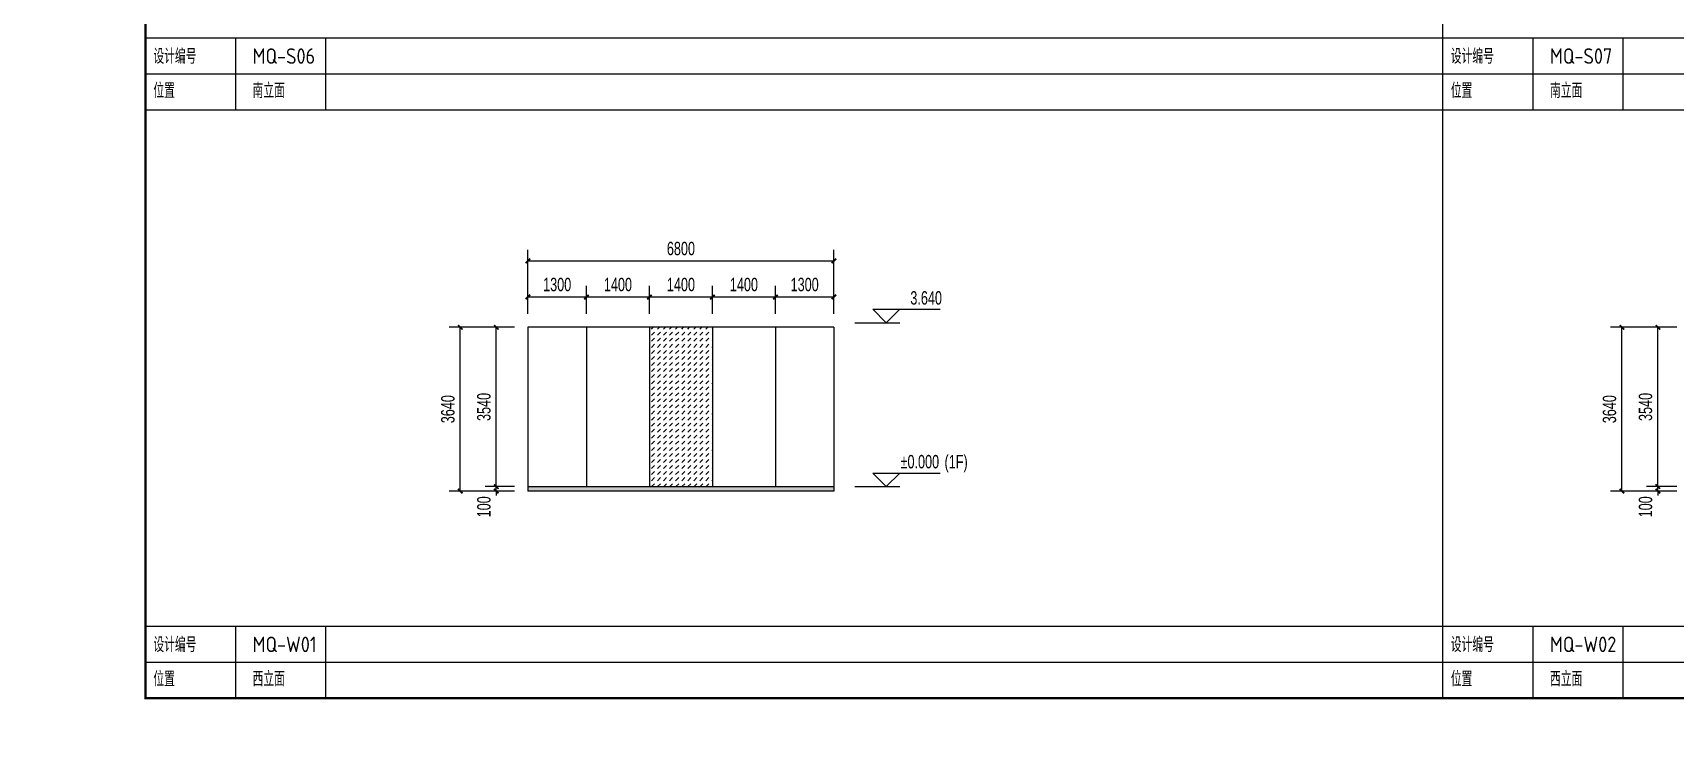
# Model space of a CAD drawing. Extents: x -3 to 440502, y -49243 to 59402.
# Drawn here: x 178197 to 214695, y -2 to 15784 of the extents above; entities that cross this region are included whole.
import ezdxf

# ---------------------------------------------------------------- set-up
doc = ezdxf.new("R2010")
doc.units = 0
doc.header["$LTSCALE"] = 1000
doc.header["$MEASUREMENT"] = 0
doc.linetypes.add('ACAD_ISO05W100', pattern=[34, 24, -3, 0.5, -3, 0.5, -3])
for name, color, linetype in [('01-标注_尺寸', 124, 'Continuous'), ('01-标注_标高', 200, 'Continuous'), ('02-TEXT_标注', 130, 'Continuous'), ('05-填充_156', 156, 'Continuous'), ('05-填充_18', 18, 'Continuous'), ('A-0-图名图例', 2, 'Continuous'), ('A-C_窗', 140, 'Continuous'), ('E-立面', 255, 'Continuous')]:
    doc.layers.add(name, color=color, linetype=linetype)
doc.styles.add('_TCH_DIM', font='ros.shx', dxfattribs={"bigfont": 'jd.shx'})
doc.styles.add('_TCH_DIM_T3', font='ros.shx', dxfattribs={"width": 0.705882, "bigfont": 'jd.shx'})
doc.styles.get("Standard").update_dxf_attribs({"font": 'gbenor.shx', "bigfont": 'gbcbig.shx'})
doc.dimstyles.new('_TCH_ARCH&&100', dxfattribs={"dimtxt": 297.5, "dimasz": 100, "dimexe": 250, "dimexo": 300, "dimgap": 126.25, "dimtad": 1, "dimdec": 0, "dimzin": 0, "dimdsep": 46, "dimtxsty": '_TCH_DIM_T3', "dimblk": 'ARCHTICK', "dimcen": 0.09, "dimclrt": 7, "dimazin": 2, "dimtfac": 1, "dimtdec": 0, "dimtix": 1, "dimtmove": 2, "dimatfit": 3, "dimfxl": 0, "dimtolj": 1, "dimtzin": 0, "dimarcsym": 0})

# ---------------------------------------------------------------- blocks, each defined once
blk = doc.blocks.new('图框-A1')
for points, const_width in [([(0, 0), (841, 0), (841, 594), (0, 594)], 0.05), ([(766, 584), (25, 584), (25, 10), (766, 10)], 0.5)]:
    blk.add_lwpolyline(points, close=True, dxfattribs=dict(const_width=const_width))
blk = doc.blocks.new('*U77')
for p, q in [((0, 1600), (28833, 1600)), ((0, 800), (28833, 800)), ((0, 0), (28833, 0))]:
    blk.add_line(p, q)
for points in [[(2000, 1600), (2000, 0)], [(4000, 1600), (4000, 0)]]:
    blk.add_lwpolyline(points)
for s, p in [('设计编号', (176, 1020)), ('位置', (176, 258))]:
    blk.add_text(s, height=332.8).set_placement(p)
blk = doc.blocks.new('*U78')
for p, q in [((0, 1600), (22924, 1600)), ((0, 800), (22924, 800)), ((0, 0), (22924, 0))]:
    blk.add_line(p, q)
for points in [[(2000, 1600), (2000, 0)], [(4000, 1600), (4000, 0)]]:
    blk.add_lwpolyline(points)
for s, p in [('设计编号', (176, 1020)), ('位置', (176, 258))]:
    blk.add_text(s, height=332.8).set_placement(p)
blk = doc.blocks.new('*U80')
for p, q in [((0, 1600), (45267, 1600)), ((0, 800), (45267, 800)), ((0, 0), (45267, 0))]:
    blk.add_line(p, q)
for points in [[(2000, 1600), (2000, 0)], [(4000, 1600), (4000, 0)]]:
    blk.add_lwpolyline(points)
for s, p in [('设计编号', (176, 1020)), ('位置', (176, 258))]:
    blk.add_text(s, height=332.8).set_placement(p)
blk = doc.blocks.new('_ArchTick')
at = {"color": 0, "linetype": 'ByBlock', "const_width": 0.4}
blk.add_lwpolyline([(-0.5, -0.5), (0.5, 0.5)], dxfattribs=at)
blk = doc.blocks.new('*D608')
at = {"layer": '01-标注_尺寸', "color": 0, "lineweight": -2, "transparency": 16777216}
for p, q in [((188900, 5700), (188247, 5700)), ((188900, 5600), (188247, 5600)), ((188497, 5700), (188497, 5800)), ((188497, 5600), (188497, 5700)), ((188497, 5600), (188497, 5500))]:
    blk.add_line(p, q, dxfattribs=at)
at = {"layer": 'Defpoints', "color": 0, "transparency": 16777216}
for p in [(188497, 5700), (189200, 5700), (189200, 5600)]:
    blk.add_point(p, dxfattribs=at)
at = {"layer": '01-标注_尺寸', "color": 0, "lineweight": -2, "transparency": 16777216, "xscale": 100, "yscale": 100, "zscale": 100}
for p, rotation in [((188497, 5700), 270), ((188497, 5600), 90)]:
    blk.add_blockref('_ArchTick', p, dxfattribs=dict(at, rotation=rotation))
at = {"layer": '01-标注_尺寸', "color": 7, "transparency": 16777216, "insert": (188222, 5250), "char_height": 297.5, "attachment_point": 5, "rotation": 90, "style": '_TCH_DIM_T3'}
blk.add_mtext('\\A1;100', dxfattribs=at)
blk = doc.blocks.new('*D609')
at = {"layer": '01-标注_尺寸', "color": 0, "lineweight": -2, "transparency": 16777216}
for p, q in [((188900, 9240), (188247, 9240)), ((188497, 5700), (188497, 9240)), ((188900, 5700), (188247, 5700))]:
    blk.add_line(p, q, dxfattribs=at)
at = {"layer": 'Defpoints', "color": 0, "transparency": 16777216}
for p in [(188497, 9240), (189200, 9240), (189200, 5700)]:
    blk.add_point(p, dxfattribs=at)
at = {"layer": '01-标注_尺寸', "color": 0, "lineweight": -2, "transparency": 16777216, "xscale": 100, "yscale": 100, "zscale": 100}
for p, rotation in [((188497, 9240), 90), ((188497, 5700), 270)]:
    blk.add_blockref('_ArchTick', p, dxfattribs=dict(at, rotation=rotation))
at = {"layer": '01-标注_尺寸', "color": 7, "transparency": 16777216, "insert": (188222, 7470), "char_height": 297.5, "attachment_point": 5, "rotation": 90, "style": '_TCH_DIM_T3'}
blk.add_mtext('\\A1;3540', dxfattribs=at)
blk = doc.blocks.new('*D610')
at = {"layer": '01-标注_尺寸', "color": 0, "lineweight": -2, "transparency": 16777216}
for p, q in [((188866, 9240), (187447, 9240)), ((187697, 5600), (187697, 9240)), ((188866, 5600), (187447, 5600))]:
    blk.add_line(p, q, dxfattribs=at)
at = {"layer": 'Defpoints', "color": 0, "transparency": 16777216}
for p in [(187697, 9240), (189166, 9240), (189166, 5600)]:
    blk.add_point(p, dxfattribs=at)
at = {"layer": '01-标注_尺寸', "color": 0, "lineweight": -2, "transparency": 16777216, "xscale": 100, "yscale": 100, "zscale": 100}
for p, rotation in [((187697, 9240), 90), ((187697, 5600), 270)]:
    blk.add_blockref('_ArchTick', p, dxfattribs=dict(at, rotation=rotation))
at = {"layer": '01-标注_尺寸', "color": 7, "transparency": 16777216, "insert": (187422, 7420), "char_height": 297.5, "attachment_point": 5, "rotation": 90, "style": '_TCH_DIM_T3'}
blk.add_mtext('\\A1;3640', dxfattribs=at)
blk = doc.blocks.new('*D611')
at = {"layer": '01-标注_尺寸', "color": 0, "lineweight": -2, "transparency": 16777216}
for p, q in [((189200, 9540), (189200, 10163.674868)), ((189200, 9913.674868), (190500, 9913.674868)), ((190500, 9540), (190500, 10163.674868))]:
    blk.add_line(p, q, dxfattribs=at)
at = {"layer": 'Defpoints', "color": 0, "transparency": 16777216}
for p in [(190500, 9913.674868), (189200, 9240), (190500, 9240)]:
    blk.add_point(p, dxfattribs=at)
at = {"layer": '01-标注_尺寸', "color": 0, "lineweight": -2, "transparency": 16777216, "xscale": 100, "yscale": 100, "zscale": 100, "rotation": 180}
blk.add_blockref('_ArchTick', (189200, 9913.674868), dxfattribs=at)
at = {"layer": '01-标注_尺寸', "color": 0, "lineweight": -2, "transparency": 16777216, "xscale": 100, "yscale": 100, "zscale": 100}
blk.add_blockref('_ArchTick', (190500, 9913.674868), dxfattribs=at)
at = {"layer": '01-标注_尺寸', "color": 7, "transparency": 16777216, "insert": (189850, 10188.674868), "char_height": 297.5, "attachment_point": 5, "style": '_TCH_DIM_T3'}
blk.add_mtext('\\A1;1300', dxfattribs=at)
blk = doc.blocks.new('*D612')
at = {"layer": '01-标注_尺寸', "color": 0, "lineweight": -2, "transparency": 16777216}
for p, q in [((190500, 9540), (190500, 10163.674868)), ((190500, 9913.674868), (191900, 9913.674868)), ((191900, 9540), (191900, 10163.674868))]:
    blk.add_line(p, q, dxfattribs=at)
at = {"layer": 'Defpoints', "color": 0, "transparency": 16777216}
for p in [(191900, 9913.674868), (190500, 9240), (191900, 9240)]:
    blk.add_point(p, dxfattribs=at)
at = {"layer": '01-标注_尺寸', "color": 0, "lineweight": -2, "transparency": 16777216, "xscale": 100, "yscale": 100, "zscale": 100, "rotation": 180}
blk.add_blockref('_ArchTick', (190500, 9913.674868), dxfattribs=at)
at = {"layer": '01-标注_尺寸', "color": 0, "lineweight": -2, "transparency": 16777216, "xscale": 100, "yscale": 100, "zscale": 100}
blk.add_blockref('_ArchTick', (191900, 9913.674868), dxfattribs=at)
at = {"layer": '01-标注_尺寸', "color": 7, "transparency": 16777216, "insert": (191200, 10188.674868), "char_height": 297.5, "attachment_point": 5, "style": '_TCH_DIM_T3'}
blk.add_mtext('\\A1;1400', dxfattribs=at)
blk = doc.blocks.new('*D613')
at = {"layer": '01-标注_尺寸', "color": 0, "lineweight": -2, "transparency": 16777216}
for p, q in [((191900, 9540), (191900, 10163.674868)), ((191900, 9913.674868), (193300, 9913.674868)), ((193300, 9540), (193300, 10163.674868))]:
    blk.add_line(p, q, dxfattribs=at)
at = {"layer": 'Defpoints', "color": 0, "transparency": 16777216}
for p in [(193300, 9913.674868), (191900, 9240), (193300, 9240)]:
    blk.add_point(p, dxfattribs=at)
at = {"layer": '01-标注_尺寸', "color": 0, "lineweight": -2, "transparency": 16777216, "xscale": 100, "yscale": 100, "zscale": 100, "rotation": 180}
blk.add_blockref('_ArchTick', (191900, 9913.674868), dxfattribs=at)
at = {"layer": '01-标注_尺寸', "color": 0, "lineweight": -2, "transparency": 16777216, "xscale": 100, "yscale": 100, "zscale": 100}
blk.add_blockref('_ArchTick', (193300, 9913.674868), dxfattribs=at)
at = {"layer": '01-标注_尺寸', "color": 7, "transparency": 16777216, "insert": (192600, 10188.674868), "char_height": 297.5, "attachment_point": 5, "style": '_TCH_DIM_T3'}
blk.add_mtext('\\A1;1400', dxfattribs=at)
blk = doc.blocks.new('*D614')
at = {"layer": '01-标注_尺寸', "color": 0, "lineweight": -2, "transparency": 16777216}
for p, q in [((193300, 9540), (193300, 10163.674868)), ((193300, 9913.674868), (194700, 9913.674868)), ((194700, 9540), (194700, 10163.674868))]:
    blk.add_line(p, q, dxfattribs=at)
at = {"layer": 'Defpoints', "color": 0, "transparency": 16777216}
for p in [(194700, 9913.674868), (193300, 9240), (194700, 9240)]:
    blk.add_point(p, dxfattribs=at)
at = {"layer": '01-标注_尺寸', "color": 0, "lineweight": -2, "transparency": 16777216, "xscale": 100, "yscale": 100, "zscale": 100, "rotation": 180}
blk.add_blockref('_ArchTick', (193300, 9913.674868), dxfattribs=at)
at = {"layer": '01-标注_尺寸', "color": 0, "lineweight": -2, "transparency": 16777216, "xscale": 100, "yscale": 100, "zscale": 100}
blk.add_blockref('_ArchTick', (194700, 9913.674868), dxfattribs=at)
at = {"layer": '01-标注_尺寸', "color": 7, "transparency": 16777216, "insert": (194000, 10188.674868), "char_height": 297.5, "attachment_point": 5, "style": '_TCH_DIM_T3'}
blk.add_mtext('\\A1;1400', dxfattribs=at)
blk = doc.blocks.new('*D615')
at = {"layer": '01-标注_尺寸', "color": 0, "lineweight": -2, "transparency": 16777216}
for p, q in [((194700, 9540), (194700, 10164)), ((194700, 9914), (196000, 9914)), ((196000, 9540), (196000, 10164))]:
    blk.add_line(p, q, dxfattribs=at)
at = {"layer": 'Defpoints', "color": 0, "transparency": 16777216}
for p in [(196000, 9914), (194700, 9240), (196000, 9240)]:
    blk.add_point(p, dxfattribs=at)
at = {"layer": '01-标注_尺寸', "color": 0, "lineweight": -2, "transparency": 16777216, "xscale": 100, "yscale": 100, "zscale": 100, "rotation": 180}
blk.add_blockref('_ArchTick', (194700, 9914), dxfattribs=at)
at = {"layer": '01-标注_尺寸', "color": 0, "lineweight": -2, "transparency": 16777216, "xscale": 100, "yscale": 100, "zscale": 100}
blk.add_blockref('_ArchTick', (196000, 9914), dxfattribs=at)
at = {"layer": '01-标注_尺寸', "color": 7, "transparency": 16777216, "insert": (195350, 10189), "char_height": 297.5, "attachment_point": 5, "style": '_TCH_DIM_T3'}
blk.add_mtext('\\A1;1300', dxfattribs=at)
blk = doc.blocks.new('*D616')
at = {"layer": '01-标注_尺寸', "color": 0, "lineweight": -2, "transparency": 16777216}
for p, q in [((189200, 9778), (189200, 10964)), ((196000, 9778), (196000, 10964)), ((189200, 10714), (196000, 10714))]:
    blk.add_line(p, q, dxfattribs=at)
at = {"layer": 'Defpoints', "color": 0, "transparency": 16777216}
for p in [(196000, 10714), (189200, 9478), (196000, 9478)]:
    blk.add_point(p, dxfattribs=at)
at = {"layer": '01-标注_尺寸', "color": 0, "lineweight": -2, "transparency": 16777216, "xscale": 100, "yscale": 100, "zscale": 100, "rotation": 180}
blk.add_blockref('_ArchTick', (189200, 10714), dxfattribs=at)
at = {"layer": '01-标注_尺寸', "color": 0, "lineweight": -2, "transparency": 16777216, "xscale": 100, "yscale": 100, "zscale": 100}
blk.add_blockref('_ArchTick', (196000, 10714), dxfattribs=at)
at = {"layer": '01-标注_尺寸', "color": 7, "transparency": 16777216, "insert": (192600, 10989), "char_height": 297.5, "attachment_point": 5, "style": '_TCH_DIM_T3'}
blk.add_mtext('\\A1;6800', dxfattribs=at)
blk = doc.blocks.new('*D617')
at = {"layer": '01-标注_尺寸', "color": 0, "lineweight": -2, "transparency": 16777216}
for p, q in [((214733, 5700), (214062, 5700)), ((214733, 5600), (214062, 5600)), ((214312, 5700), (214312, 5800)), ((214312, 5600), (214312, 5700)), ((214312, 5600), (214312, 5500))]:
    blk.add_line(p, q, dxfattribs=at)
at = {"layer": 'Defpoints', "color": 0, "transparency": 16777216}
for p in [(214312, 5700), (215033, 5700), (215033, 5600)]:
    blk.add_point(p, dxfattribs=at)
at = {"layer": '01-标注_尺寸', "color": 0, "lineweight": -2, "transparency": 16777216, "xscale": 100, "yscale": 100, "zscale": 100}
for p, rotation in [((214312, 5700), 270), ((214312, 5600), 90)]:
    blk.add_blockref('_ArchTick', p, dxfattribs=dict(at, rotation=rotation))
at = {"layer": '01-标注_尺寸', "color": 7, "transparency": 16777216, "insert": (214037, 5250), "char_height": 297.5, "attachment_point": 5, "rotation": 90, "style": '_TCH_DIM_T3'}
blk.add_mtext('\\A1;100', dxfattribs=at)
blk = doc.blocks.new('*D618')
at = {"layer": '01-标注_尺寸', "color": 0, "lineweight": -2, "transparency": 16777216}
for p, q in [((214733, 9240), (214062, 9240)), ((214312, 5700), (214312, 9240)), ((214733, 5700), (214062, 5700))]:
    blk.add_line(p, q, dxfattribs=at)
at = {"layer": 'Defpoints', "color": 0, "transparency": 16777216}
for p in [(214312, 9240), (215033, 9240), (215033, 5700)]:
    blk.add_point(p, dxfattribs=at)
at = {"layer": '01-标注_尺寸', "color": 0, "lineweight": -2, "transparency": 16777216, "xscale": 100, "yscale": 100, "zscale": 100}
for p, rotation in [((214312, 9240), 90), ((214312, 5700), 270)]:
    blk.add_blockref('_ArchTick', p, dxfattribs=dict(at, rotation=rotation))
at = {"layer": '01-标注_尺寸', "color": 7, "transparency": 16777216, "insert": (214037, 7470), "char_height": 297.5, "attachment_point": 5, "rotation": 90, "style": '_TCH_DIM_T3'}
blk.add_mtext('\\A1;3540', dxfattribs=at)
blk = doc.blocks.new('*D619')
at = {"layer": '01-标注_尺寸', "color": 0, "lineweight": -2, "transparency": 16777216}
for p, q in [((214681, 9240), (213262, 9240)), ((213512, 5600), (213512, 9240)), ((214681, 5600), (213262, 5600))]:
    blk.add_line(p, q, dxfattribs=at)
at = {"layer": 'Defpoints', "color": 0, "transparency": 16777216}
for p in [(213512, 9240), (214981, 9240), (214981, 5600)]:
    blk.add_point(p, dxfattribs=at)
at = {"layer": '01-标注_尺寸', "color": 0, "lineweight": -2, "transparency": 16777216, "xscale": 100, "yscale": 100, "zscale": 100}
for p, rotation in [((213512, 9240), 90), ((213512, 5600), 270)]:
    blk.add_blockref('_ArchTick', p, dxfattribs=dict(at, rotation=rotation))
at = {"layer": '01-标注_尺寸', "color": 7, "transparency": 16777216, "insert": (213237, 7420), "char_height": 297.5, "attachment_point": 5, "rotation": 90, "style": '_TCH_DIM_T3'}
blk.add_mtext('\\A1;3640', dxfattribs=at)

msp = doc.modelspace()

# ---------------------------------------------------------------- hatches: boundary and pattern name
at = {"layer": '05-填充_156'}
h = msp.add_hatch(dxfattribs=at)
h.set_pattern_fill('DASH', color=256, scale=100, angle=-45)
h.set_pattern_definition([(45, (174567.32, -188412.35), (4e-14, 134.70384), [95.25, -95.25])])
h.paths.add_polyline_path([(193300, 9240), (191900, 9240), (191900, 5700), (193300, 5700)])
at = {"layer": '05-填充_18'}
h = msp.add_hatch(color=256, dxfattribs=at)
h.dxf.hatch_style = 1
h.paths.add_polyline_path([(196000, 5600), (196000, 5700), (189200, 5700), (189200, 5600)])

# ---------------------------------------------------------------- linework, layer by layer
at = {"layer": '01-标注_标高'}
for p, q in [((197162.5, 9340), (196862.5, 9640)), ((196862.5, 9640), (198358.5, 9640)), ((197162.5, 9340), (197462.5, 9640)), ((196462.5, 9340), (197462.5, 9340)), ((197162.5, 5700), (196862.5, 6000)), ((196862.5, 6000), (198358.5, 6000)), ((197162.5, 5700), (197462.5, 6000)), ((196462.5, 5700), (197462.5, 5700))]:
    msp.add_line(p, q, dxfattribs=at)
at = {"layer": 'A-0-图名图例'}
msp.add_lwpolyline([(209532.6, 1000), (209532.6, 35078.8)], dxfattribs=at)
at = {"layer": 'A-C_窗'}
for points in [[(190500, 9240), (190500, 5700)], [(191900, 9240), (191900, 5700)], [(193300, 9240), (193300, 5700)], [(194700, 9240), (194700, 5700)], [(189200, 5700), (196000, 5700)]]:
    msp.add_lwpolyline(points, dxfattribs=at)
at = {"layer": 'E-立面'}
for points in [[(189200, 9240), (189200, 5600)], [(196000, 9240), (189200, 9240)], [(196000, 9240), (196000, 5600)], [(196000, 5600), (189200, 5600)]]:
    msp.add_lwpolyline(points, dxfattribs=at)

# ---------------------------------------------------------------- block references
at = {"xscale": 100, "yscale": 100, "zscale": 100}
msp.add_blockref('图框-A1', (178200, 0), dxfattribs=at)
at = {"layer": 'A-0-图名图例'}
for name, p in [('*U77', (180700, 14075.5)), ('*U78', (209532.6, 14075.5)), ('*U77', (180700, 1000)), ('*U80', (209532.6, 1000))]:
    msp.add_blockref(name, p, dxfattribs=at)

# ---------------------------------------------------------------- texts
at = {"layer": '02-TEXT_标注', "linetype": 'ACAD_ISO05W100'}
for s, height, p in [('MQ-S06', 345, (183081, 15095.5)), ('MQ-S07', 345, (211913.6, 15095.5)), ('南立面', 332.77, (183081, 14333.6)), ('南立面', 332.77, (211913.6, 14333.6)), ('MQ-W01', 345, (183081, 2020)), ('MQ-W02', 345, (211913.6, 2020)), ('西立面', 332.77, (183081, 1258.1)), ('西立面', 332.77, (211913.6, 1258.1))]:
    msp.add_text(s, height=height, dxfattribs=at).set_placement(p)
at = {"layer": '02-TEXT_标注', "style": '_TCH_DIM', "width": 0.705882}
for s, p in [('3.640', (197698.5, 9745)), ('%%P0.000', (197481, 6105)), ('(1F)', (198458.5, 6105))]:
    msp.add_text(s, height=297.5, dxfattribs=at).set_placement(p)

# ---------------------------------------------------------------- dimensions: what is measured, and where the dimension line sits
at = {"layer": '01-标注_尺寸'}
for p1, p2, distance, picture, middle in [((189200, 9478.5), (196000, 9478.5), 1235.2, '*D616', (192600, 10988.7)), ((189200, 9240), (190500, 9240), 673.7, '*D611', (189850, 10188.7)), ((190500, 9240), (191900, 9240), 673.7, '*D612', (191200, 10188.7)), ((191900, 9240), (193300, 9240), 673.7, '*D613', (192600, 10188.7)), ((193300, 9240), (194700, 9240), 673.7, '*D614', (194000, 10188.7)), ((194700, 9240), (196000, 9240), 673.7, '*D615', (195350, 10188.7)), ((189166.5, 5600), (189166.5, 9240), 1469.4, '*D610', (187422.1, 7420)), ((189200, 5700), (189200, 9240), 702.9, '*D609', (188222.1, 7470)), ((214981, 5600), (214981, 9240), 1468.9, '*D619', (213237.1, 7420)), ((215032.6, 5700), (215032.6, 9240), 720.5, '*D618', (214037.1, 7470))]:
    dim = msp.add_aligned_dim(p1=p1, p2=p2, distance=distance, dimstyle='_TCH_ARCH&&100', dxfattribs=at)
    dim.commit()
    dim.dimension.update_dxf_attribs({"geometry": picture, "text_midpoint": middle})
for base, p1, p2, picture, middle in [((188497.1, 5700), (189200, 5600), (189200, 5700), '*D608', (188222.1, 5250)), ((214312.1, 5700), (215032.6, 5600), (215032.6, 5700), '*D617', (214037.1, 5250))]:
    dim = msp.add_linear_dim(base=base, p1=p1, p2=p2, angle=90, dimstyle='_TCH_ARCH&&100', dxfattribs=at)
    dim.commit()
    dim.dimension.update_dxf_attribs({"geometry": picture, "text_midpoint": middle, "dimtype": 161})

doc.saveas('drawing.dxf')
